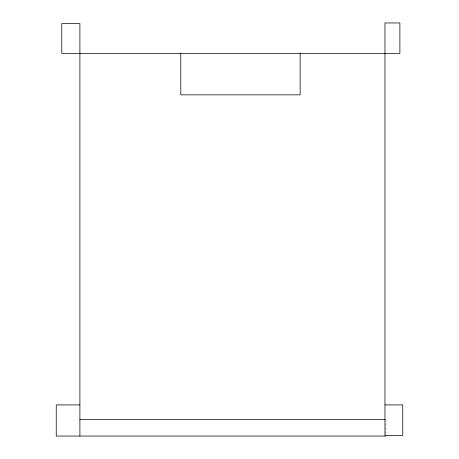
<?xml version="1.0" encoding="UTF-8"?>
<svg xmlns="http://www.w3.org/2000/svg" width="459" height="459" viewBox="0 0 459 459"><rect width="100%" height="100%" fill="white"/><g stroke="black" fill="none" stroke-linecap="round" stroke-linejoin="round"><path stroke-width="0.34" stroke-dasharray="2.29 1.72" d="M385.91 419.526L385.91 433.984"/><path stroke-width="0.69" d="M79.9 404.907L56.245 404.907L56.245 436.05L385.91 436.05M384.958 404.907L402.755 404.907L402.755 435.413L384.958 435.413L384.958 22.95L399.892 22.95L399.892 53.456L61.787 53.456L61.787 23.587L79.9 23.587L79.9 436.05M79.9 419.526L384.958 419.526M300.129 53.456L300.129 94.841L180.789 94.841L180.789 53.456"/></g></svg>
